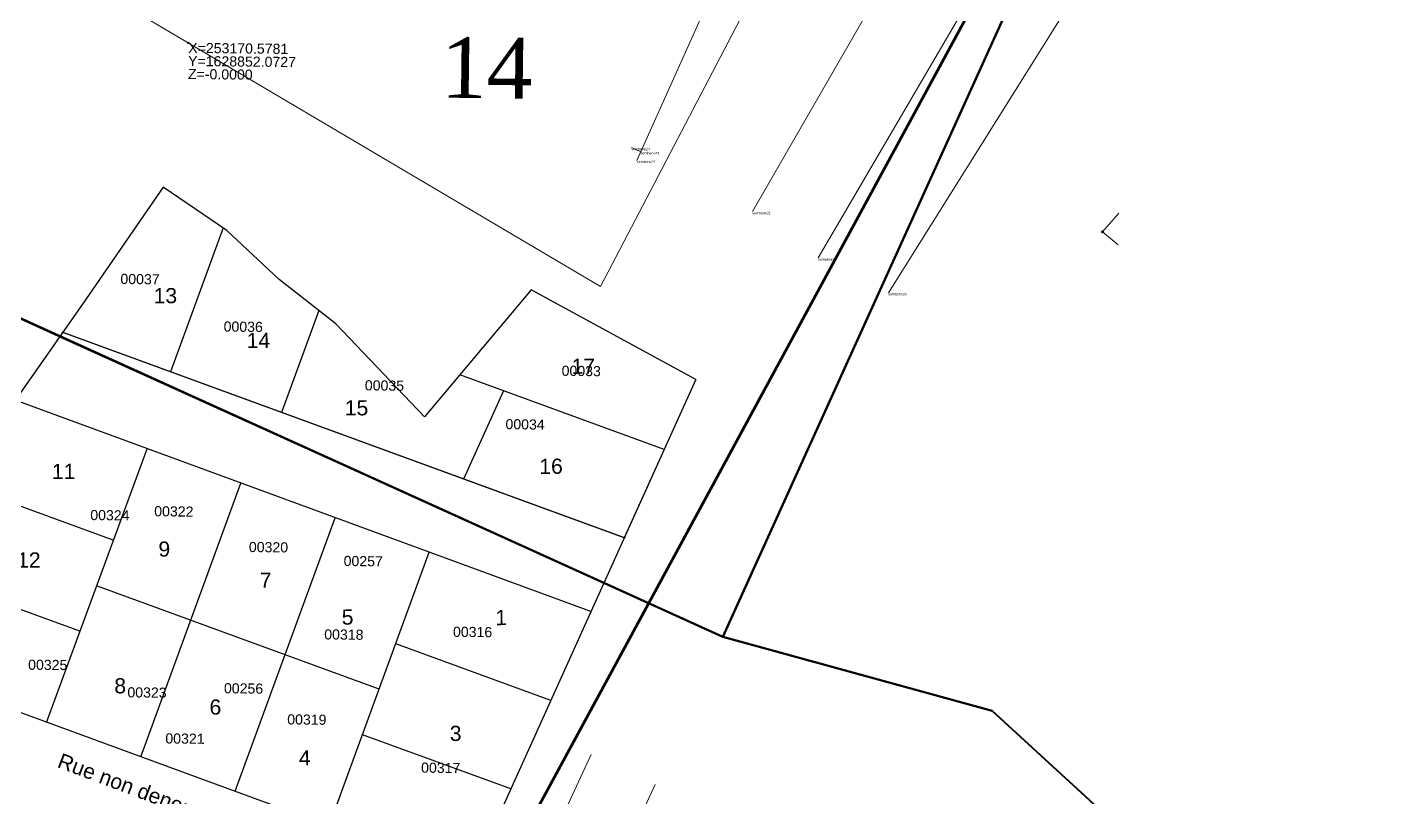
# Model space of a CAD drawing. Header units: metres. Extents: x 251686 to 255059, y 1627526 to 1631912.
# Drawn here: x 253154.6 to 253289, y 1628777.3 to 1628853.6 of the extents above; entities that cross this region are included whole.
import ezdxf
from ezdxf.enums import TextEntityAlignment as Align

# ---------------------------------------------------------------- set-up
doc = ezdxf.new("R2010")
doc.units = ezdxf.units.M
doc.header["$MEASUREMENT"] = 0
for name, color, linetype in [('A_revoir_niveau_0', 7, 'Continuous'), ('historique_numero_parcelle', 7, 'Continuous'), ('limites_parcelles', 7, 'Continuous'), ('limites_sections', 7, 'Continuous'), ('numero_lot', 7, 'Continuous'), ('numero_parcelle', 7, 'Continuous')]:
    doc.layers.add(name, color=color, linetype=linetype)
for name, color, linetype, lineweight in [('HISTORIQUE N° PARCELLE', 7, 'Continuous', 0), ('MORCELLEMENT', 7, 'Continuous', 0), ('Numérotation', 7, 'Continuous', 0)]:
    doc.layers.add(name, color=color, linetype=linetype, lineweight=lineweight)
doc.styles.add('Arial 1.0', font='arial.ttf', dxfattribs={"width": 0.99, "height": 0.001})
doc.styles.get("Standard").update_dxf_attribs({"font": 'txt.shx'})
doc.styles.add('Style-Arial', font='arial.ttf')
doc.styles.add('Style-FANCY', font='times.ttf')

# ---------------------------------------------------------------- blocks, each defined once
blk = doc.blocks.new('*U96')
at = {"layer": 'HISTORIQUE N° PARCELLE', "color": 7, "linetype": 'Continuous', "lineweight": 0}
for p, q in [((-32.652959, -45.555523), (20.542641, 49.129777)), ((28.385741, 45.326577), (-26.083559, -50.072023)), ((9.742941, -6.309423), (-19.110959, -53.439823)), ((-44.135659, -40.605823), (-37.300959, -24.974543)), ((-43.760459, -39.747723), (-44.697559, -39.343823))]:
    blk.add_line(p, q, dxfattribs=at)
at = {"layer": 'HISTORIQUE N° PARCELLE', "color": 7, "linetype": 'Continuous', "lineweight": 0, "style": 'Style-Arial'}
for s, p in [('sembene24', (-44.697559, -39.343823)), ('sembene23', (-43.760459, -39.747723)), ('sembene22', (-44.135659, -40.605823)), ('sembene21', (-32.652959, -45.555523)), ('sembene25', (-26.083559, -50.072023)), ('sembene26', (-19.110959, -53.439823))]:
    blk.add_text(s, height=0.25, dxfattribs=at).set_placement(p, align=Align.TOP_LEFT)
blk = doc.blocks.new('*U95')
at = {"layer": 'HISTORIQUE N° PARCELLE', "color": 7, "linetype": 'Continuous', "lineweight": 0, "rotation": 359.3981}
blk.add_blockref('*U96', (42.467384, -12.716318), dxfattribs=at)
blk = doc.blocks.new('*U126')
at = {"color": 1}
for p, q in [((5.577779, 89.025276, 4630589352.242864), (-2.390344, 77.459395, 4630589352.242864)), ((11.902539, 84.74825, 4630589352.242864), (5.577779, 89.025276, 4630589352.242864)), ((17.064771, 79.900558, 4630589352.242864), (11.902539, 84.74825, 4630589352.242864)), ((22.700361, 75.516097, 4630589352.242864), (17.064771, 79.900558, 4630589352.242864)), ((42.014503, 78.863043, 4630589352.242864), (31.475788, 66.316336, 4630589352.242864)), ((58.340733, 69.991668, 4630589352.242864), (42.014503, 78.863043, 4630589352.242864)), ((-2.390344, 77.459395, 4630589352.242864), (-9.027348, 67.985382, 4630589352.242657)), ((31.475788, 66.316336, 4630589352.242864), (22.700361, 75.516097, 4630589352.242864)), ((58.33637, 69.994038, 4630589352.242864), (51.24403, 54.325184, 4630589352.291135))]:
    blk.add_line(p, q, dxfattribs=at)
at = {"color": 7}
for p, q in [((11.530387, 84.999912, 4630589352.162029), (6.320706, 70.757342, 4630589352.162029)), ((21.015427, 76.826968, 4630589352.193651), (17.323171, 66.732835, 4630589352.193651)), ((-5.942767, 36.057042, 4630589352.283724), (4.001084, 63.14509, 4630589352.253428)), ((3.38339, 32.64662, 4630589352.283724), (13.291686, 59.734577, 4630589352.283724)), ((12.709546, 29.236199, 4630589352.283724), (22.613604, 56.312569, 4630589352.283724)), ((22.035702, 25.825777, 4630589352.283724), (31.935522, 52.890561, 4630589352.283724)), ((26.982439, 39.349493, 4630589352.283724), (-0.995138, 49.583197, 4630589352.283724))]:
    blk.add_line(p, q, dxfattribs=at)
at = {"color": 7, "lineweight": 30}
for p, q in [((51.381976, 54.274726, 4630589352.29153), (-4.412702, 74.683433, 4630589352.131186)), ((51.24403, 54.325184, 4630589352.291135), (-4.350881, 74.66082, 4630589352.131362)), ((55.200819, 63.066777, 4630589352.242869), (34.963919, 70.469077, 4630589352.184711)), ((47.940216, 47.015354, 4630589352.289669), (-9.059473, 67.939525, 4630589352.242655)), ((0.649077, 54.078261, 4630589352.163119), (-13.317269, 59.186903, 4630589352.122981)), ((-2.646176, 45.069481, 4630589352.163119), (-16.612522, 50.178124, 4630589352.122981)), ((43.970448, 38.232068, 4630589352.287618), (28.626654, 43.844557, 4630589352.243522)), ((36.047379, 20.701937, 4630589352.242694), (-19.909558, 41.164468, 4630589352.283789)), ((40.008914, 29.467003, 4630589352.285703), (25.331401, 34.835778, 4630589352.283724))]:
    blk.add_line(p, q, dxfattribs=at)
at = {"color": 7, "true_color": 0xffffff}
blk.add_line((39.302292, 68.882177, 4630589352.242864), (35.344844, 60.140825, 4630589352.242864), dxfattribs=at)
at = {"color": 7, "lineweight": 0}
for p, q in [((16.16744, -35.041993, 4630589078.174185), (47.98472, 32.863824, 4630589080.586834)), ((16.16744, -35.041993, 4630589078.174185), (47.98472, 32.863824, 4630589080.586834)), ((16.167441, -35.041993, 4630589078.174185), (47.984721, 32.863823, 4630589080.586833)), ((16.167441, -35.041993, 4630589078.174185), (47.984721, 32.863823, 4630589080.586833)), ((22.506149, -38.011971, 4630589078.173507), (54.323428, 29.893845, 4630589080.586158)), ((22.506149, -38.011971, 4630589078.173507), (54.323428, 29.893845, 4630589080.586158)), ((22.506149, -38.011972, 4630589078.173507), (54.323429, 29.893844, 4630589080.586158)), ((22.506149, -38.011972, 4630589078.173507), (54.323429, 29.893844, 4630589080.586158))]:
    blk.add_line(p, q, dxfattribs=at)
at = {"color": 1, "elevation": 4630589352.242655, "flags": 128}
blk.add_lwpolyline([(55.195787, 63.068617), (36.047379, 20.701937), (36.047379, 20.701937)], dxfattribs=at)
at = {"color": 7, "lineweight": 0, "char_height": 1.5, "attachment_point": 7, "rotation": 339.37261, "style": 'Arial 1.0'}
for insert in [(-4.990369, 31.630963, -4630589529.290118), (-4.990369, 31.630963, -4630589435.719038)]:
    blk.add_mtext('\\H1x;\\W0.99;Rue non denommée', dxfattribs=dict(at, insert=insert))
at = {"layer": 'Numérotation', "char_height": 1.5, "attachment_point": 5, "rotation": 0.39809422, "line_spacing_factor": 0.6}
for s, insert in [('\\fArial|b0|i0|c00|p39;13', (5.808571, 78.283227, 4630589216.64475)), ('\\fArial|b0|i0|c00|p39;14', (15.024651, 73.865221, 4630589216.64475)), ('\\fArial|b0|i0|c00|p39;17', (47.191231, 71.310858, 4630589216.64475)), ('\\fArial|b0|i0|c00|p39;15', (24.739908, 67.182018, 4630589216.64475)), ('\\fArial|b0|i0|c00|p39;16', (43.996883, 61.39776, 4630589216.64475)), ('\\fArial|b0|i0|c00|p39;11', (-4.264514, 60.899803, 4630589216.64475)), ('\\fArial|b0|i0|c00|p39;9', (5.708723, 53.202383, 4630589216.64475)), ('\\fArial|b0|i0|c00|p39;12', (-7.701854, 52.126214, 4630589216.64475)), ('\\fArial|b0|i0|c00|p39;7', (15.745416, 50.136937, 4630589216.64475)), ('\\fArial|b0|i0|c00|p39;5', (23.855622, 46.468487, 4630589216.64475)), ('\\fArial|b0|i0|c00|p39;1', (39.060001, 46.427456, 4630589216.64475)), ('\\fArial|b0|i0|c00|p39;8', (1.338079, 39.666608, 4630589216.64475)), ('\\fArial|b0|i0|c00|p39;6', (10.764766, 37.561596, 4630589216.64475)), ('\\fArial|b0|i0|c00|p39;3', (34.554358, 34.953972, 4630589216.64475)), ('\\fArial|b0|i0|c00|p39;4', (19.608315, 32.548795, 4630589216.64475))]:
    blk.add_mtext(s, dxfattribs=dict(at, insert=insert))

msp = doc.modelspace()

# ---------------------------------------------------------------- linework, layer by layer
at = {"layer": 'A_revoir_niveau_0', "color": 7, "linetype": 'Continuous', "lineweight": 0}
for q in [(253262.703522, 1628835.203381), (253262.664303, 1628832.082556)]:
    msp.add_line((253261.094074, 1628833.350416), q, dxfattribs=at)
at = {"layer": 'A_revoir_niveau_0', "color": 3, "linetype": 'Continuous', "lineweight": 40}
msp.add_point((253170.578097, 1628852.072728), dxfattribs=at)
at = {"layer": 'A_revoir_niveau_0', "color": 7, "linetype": 'Continuous', "lineweight": 53}
msp.add_point((253261.094074, 1628833.350416), dxfattribs=at)
at = {"layer": 'limites_parcelles', "color": 7, "linetype": 'Continuous', "lineweight": 0}
for p, q in [((253211.40797, 1628827.936207), (253267.170584, 1628934.77719)), ((253102.437246, 1628892.349079), (253211.40797, 1628827.936207))]:
    msp.add_line(p, q, dxfattribs=at)
at = {"layer": 'limites_sections', "color": 112, "linetype": 'Continuous', "lineweight": 40, "flags": 128}
for points in [[(252770.730849, 1629406.43238), (252794.477866, 1629392.616183), (253348.989473, 1629069.997092), (253223.520558, 1628793.260409), (253144.884695, 1628828.891416), (253135.162614, 1628857.86651), (253072.399091, 1628896.214383), (252995.1058, 1628893.94587), (252900.638805, 1628882.226299), (252766.51681, 1628874.562186), (252710.023977, 1628836.275407), (252655.492526, 1628879.661683), (252674.257536, 1628915.953628), (252715.022823, 1628988.622184), (252709.800196, 1629256.717058), (252715.532147, 1629273.912915), (252730.690705, 1629319.388588), (252770.730849, 1629406.43238)], [(253797.545574, 1628539.699144), (253736.007323, 1628381.875383), (253644.43714, 1628425.981101), (253582.988286, 1628458.102486), (253488.589644, 1628500.414429), (253469.820836, 1628503.176145), (253479.037064, 1628554.98513), (253296.184438, 1628717.179275), (253279.13654, 1628744.455831), (253263.793452, 1628773.437298), (253250.158874, 1628785.95727), (253223.520558, 1628793.260409), (253348.989442, 1629069.997102), (253421.602259, 1629028.136062), (253474.169161, 1628998.402291), (253570.655215, 1628943.916078), (253742.585904, 1628844.838708), (253891.317458, 1628762.517835), (253857.921088, 1628652.652234), (253797.545574, 1628539.699144)]]:
    msp.add_lwpolyline(points, close=True, dxfattribs=at)
at = {"layer": 'limites_sections', "color": 112, "linetype": 'Continuous', "lineweight": 40, "extrusion": (-1.87173e-09, -9.63983e-10, 1), "elevation": -0.002046, "flags": 128}
msp.add_lwpolyline([(253469.820836, 1628503.176145), (253488.589644, 1628500.414429), (253454.879488, 1628458.45481), (253455.869011, 1628419.146695), (253456.677254, 1628387.039772), (253456.725415, 1628385.126634), (253456.826796, 1628378.590775), (253456.092848, 1628349.73443), (253454.032863, 1628268.742801), (253388.282867, 1628177.212071), (253374.268487, 1628101.940239), (253305.375391, 1628033.502846), (252724.250426, 1628275.006531), (252729.810311, 1628341.80532), (252735.302417, 1628407.78978), (252753.241864, 1628623.321822), (252721.721864, 1628619.437822), (252719.111157, 1628633.487457), (252714.797364, 1628656.702322), (252707.872864, 1628693.966822), (252708.178498, 1628714.657046), (252708.499905, 1628736.415068), (252708.92257, 1628765.027856), (252709.546654, 1628807.276005), (252710.023977, 1628836.275407), (252766.51681, 1628874.562186), (252777.807368, 1628875.207361), (252792.594535, 1628876.052342), (252806.680432, 1628876.85725), (252821.799454, 1628877.721194), (252840.098742, 1628878.766867), (252853.870088, 1628879.553801), (252869.673078, 1628880.456829), (252881.50225, 1628881.132782), (252890.234906, 1628881.631791), (252896.724489, 1628882.002624), (252900.638805, 1628882.226299), (252915.419343, 1628884.059972), (252947.872303, 1628888.086085), (252995.1058, 1628893.94587), (253038.771855, 1628895.227443), (253072.399091, 1628896.214383), (253084.091369, 1628889.07052), (253103.780853, 1628877.040446), (253120.367335, 1628866.906274), (253135.162614, 1628857.86651), (253140.023655, 1628843.378963), (253144.884695, 1628828.891416), (253158.888191, 1628822.546236), (253184.202626, 1628811.075912), (253223.520558, 1628793.260409), (253250.158874, 1628785.95727), (253263.793452, 1628773.437298), (253279.13654, 1628744.455831), (253296.184438, 1628717.179275), (253350.963018, 1628668.589516), (253387.610751, 1628636.082202), (253479.037064, 1628554.98513), (253469.820836, 1628503.176145)], close=True, dxfattribs=at)
at = {"layer": 'MORCELLEMENT', "color": 7, "linetype": 'Continuous', "lineweight": 53, "elevation": -0.000007, "flags": 128}
msp.add_lwpolyline([(253363.744319, 1628929.245496), (253317.997887, 1628812.01553), (253290.228715, 1628763.515084), (253307.356588, 1628742.646735), (253352.876799, 1628702.490256), (253408.159621, 1628687.530544), (253405.21882, 1628684.045176), (253149.627635, 1628580.58788), (253119.068041, 1628559.268378), (253110.82118, 1628578.897435), (253143.406223, 1628662.48542), (253353.162209, 1629049.198059)], dxfattribs=at)

# ---------------------------------------------------------------- block references
at = {"layer": 'A_revoir_niveau_0'}
msp.add_blockref('*U126', (253162.4961, 1628748.74815, 41.94935), dxfattribs=at)
at = {"layer": 'historique_numero_parcelle', "color": 7, "linetype": 'Continuous', "lineweight": 0}
msp.add_blockref('*U95', (253217.09535, 1628893.2859), dxfattribs=at)

# ---------------------------------------------------------------- texts
at = {"layer": 'historique_numero_parcelle', "color": 7, "lineweight": 0, "style": 'Style-Arial'}
for s, p in [('00257', (253185.964042, 1628801.287869)), ('00256', (253174.11474, 1628788.687755))]:
    msp.add_text(s, height=1, rotation=359.28, dxfattribs=at).set_placement(p, align=Align.TOP_LEFT)
at = {"layer": 'numero_lot', "color": 7, "linetype": 'Continuous', "lineweight": 0, "style": 'Style-FANCY'}
msp.add_text('14', height=6.000139, rotation=359.28, dxfattribs=at).set_placement((253200.127902, 1628849.592159), align=Align.MIDDLE_CENTER)
at = {"layer": 'numero_lot', "color": 1, "linetype": 'Continuous', "lineweight": 40, "insert": (253170.578097, 1628852.072728), "char_height": 1, "attachment_point": 1, "rotation": 359.39809687, "line_spacing_factor": 0.776524, "style": 'Style-Arial'}
msp.add_mtext('X=253170.5781^JY=1628852.0727^JZ=-0.0000', dxfattribs=at)
at = {"layer": 'numero_parcelle', "color": 5, "lineweight": 0, "style": 'Style-Arial'}
for s, p in [('00322', (253167.2105, 1628806.207009)), ('00324', (253160.877836, 1628805.830337)), ('00320', (253176.582426, 1628802.665919)), ('00318', (253184.044213, 1628794.017348)), ('00316', (253196.792655, 1628794.272219)), ('00325', (253154.725823, 1628791.015832)), ('00323', (253164.554164, 1628788.282015)), ('00319', (253180.381299, 1628785.601282)), ('00321', (253168.311908, 1628783.716775)), ('00317', (253193.636292, 1628780.824643))]:
    msp.add_text(s, height=1, rotation=359.40223, dxfattribs=at).set_placement(p, align=Align.TOP_LEFT)
at = {"layer": 'numero_parcelle', "color": 5, "lineweight": 0, "char_height": 1, "attachment_point": 1, "rotation": 359.23249986, "line_spacing_factor": 0.6}
for s, insert in [('\\fArial|b0|i0|c00|p39;00037', (253163.863815, 1628829.205185)), ('\\fArial|b0|i0|c00|p39;00036', (253174.082097, 1628824.494348)), ('\\fArial|b0|i0|c00|p39;00033', (253207.550094, 1628820.114696)), ('\\fArial|b0|i0|c00|p39;00035', (253188.067277, 1628818.67527)), ('\\fArial|b0|i0|c00|p39;00034', (253201.991048, 1628814.829761))]:
    msp.add_mtext(s, dxfattribs=dict(at, insert=insert))

doc.saveas('drawing.dxf')
